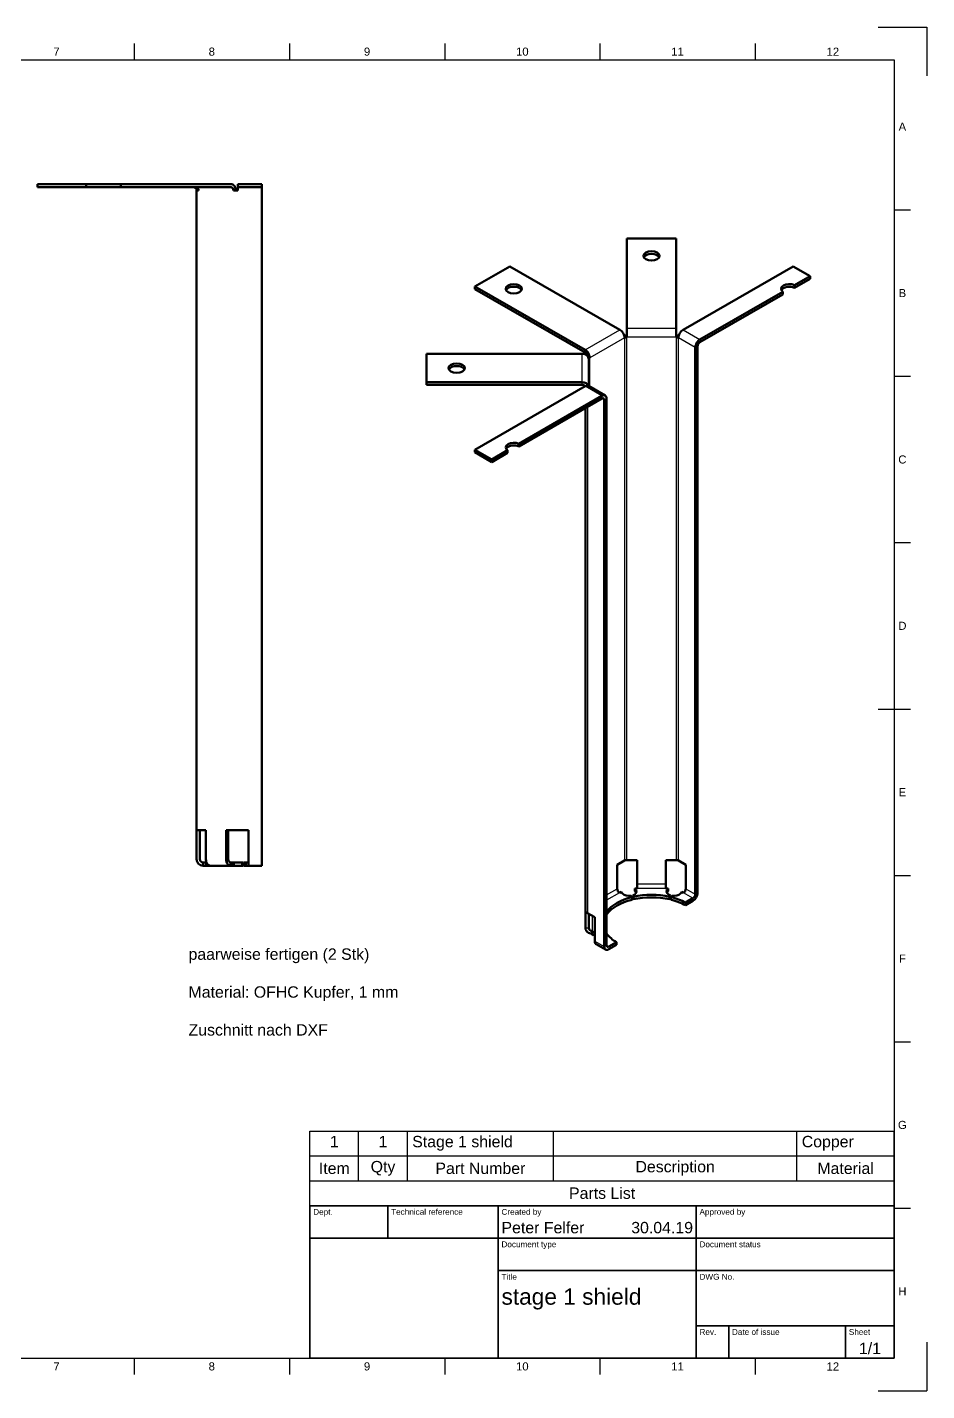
# Model space of a CAD drawing. Header units: millimetres. Extents: x 0 to 594, y 0 to 420.
# Drawn here: x 316.9 to 594, y 0 to 420 of the extents above; entities that cross this region are included whole.
import ezdxf
from ezdxf.enums import TextEntityAlignment as Align

# ---------------------------------------------------------------- set-up
doc = ezdxf.new("R2010")
doc.units = ezdxf.units.MM
doc.header["$LTSCALE"] = 0.75
for name, color, linetype, lineweight in [('Border', 7, 'Continuous', 25), ('Notes', 7, 'Continuous', 25), ('Parts Lists', 7, 'Continuous', 25), ('TitleBlock', 7, 'Continuous', 35), ('Visible', 7, 'Continuous', 50), ('Visible Narrow', 7, 'Continuous', 25)]:
    doc.layers.add(name, color=color, linetype=linetype, lineweight=lineweight)
doc.styles.add('FusionTitle', font='')
doc.styles.get("Standard").update_dxf_attribs({"font": 'arial.ttf'})
doc.styles.get('FusionTitle').set_extended_font_data('Arial Unicode MS')

# ---------------------------------------------------------------- blocks, each defined once
blk = doc.blocks.new('ISO_A2_SHEET')
at = {"layer": 'Border'}
for p, q in [((579, 420), (594, 420)), ((594, 420), (594, 405)), ((349.8333, 415), (349.8333, 410)), ((397.6666, 415), (397.6666, 410)), ((445.4999, 415), (445.4999, 410)), ((493.3332, 415), (493.3332, 410)), ((541.1665, 415), (541.1665, 410)), ((20, 410), (584, 410)), ((584, 410), (584, 10)), ((584, 363.75), (589, 363.75)), ((584, 312.5), (589, 312.5)), ((584, 261.25), (589, 261.25)), ((579, 210), (589, 210)), ((584, 158.75), (589, 158.75)), ((584, 107.5), (589, 107.5)), ((584, 56.25), (589, 56.25)), ((594, 15), (594, 0)), ((20, 10), (584, 10)), ((349.8333, 10), (349.8333, 5)), ((397.6666, 10), (397.6666, 5)), ((445.4999, 10), (445.4999, 5)), ((493.3332, 10), (493.3332, 5)), ((541.1665, 10), (541.1665, 5)), ((579, 0), (594, 0))]:
    blk.add_line(p, q, dxfattribs=at)
at = {"layer": 'Border', "style": 'FusionTitle'}
for s, p in [('7', (325.91665, 412.5)), ('8', (373.74995, 412.5)), ('9', (421.58325, 412.5)), ('10', (469.41655, 412.5)), ('11', (517.24985, 412.5)), ('12', (565.08315, 412.5)), ('A', (586.5, 389.375)), ('B', (586.5, 338.125)), ('C', (586.5, 286.875)), ('D', (586.5, 235.625)), ('E', (586.5, 184.375)), ('F', (586.5, 133.125)), ('G', (586.5, 81.875)), ('H', (586.5, 30.625)), ('7', (325.91665, 7.5)), ('8', (373.74995, 7.5)), ('9', (421.58325, 7.5)), ('10', (469.41655, 7.5)), ('11', (517.24985, 7.5)), ('12', (565.08315, 7.5))]:
    blk.add_text(s, height=2.5, dxfattribs=at).set_placement(p, align=Align.MIDDLE)
blk = doc.blocks.new('ISO_TITLEBLOCK')
at = {"layer": 'TitleBlock'}
for p, q in [((0, 47), (-180, 47)), ((-180, 47), (-180, 0)), ((-156, 37), (-156, 47)), ((-122, 0), (-122, 47)), ((-61, 0), (-61, 47)), ((0, 0), (0, 47)), ((-180, 37), (0, 37)), ((-122, 27), (0, 27)), ((-61, 10), (0, 10)), ((-51, 0), (-51, 10)), ((-15, 0), (-15, 10)), ((-180, 0), (0, 0))]:
    blk.add_line(p, q, dxfattribs=at)
at = {"layer": 'TitleBlock', "style": 'FusionTitle'}
for s, p in [('Dept.', (-179, 46)), ('Technical reference', (-155, 46)), ('Created by', (-121, 46)), ('Approved by', (-60, 46)), ('Document type', (-121, 36)), ('Document status', (-60, 36)), ('Title', (-121, 26)), ('DWG No.', (-60, 26)), ('Rev.', (-60, 9)), ('Date of issue', (-50, 9)), ('Sheet', (-14, 9))]:
    blk.add_text(s, height=1.8, dxfattribs=at).set_placement(p, align=Align.TOP_LEFT)
for tag, p, height in [('DEPT', (-179, 38.5), 3.5), ('TECHNICAL_REFERENCE', (-155, 38.5), 3.5), ('CREATED_BY', (-121, 38.5), 3.5), ('APPROVED_BY', (-60, 38.5), 3.5), ('DOCUMENT_TYPE', (-121, 28.5), 3.5), ('DOCUMENT_STATUS', (-60, 28.5), 3.5), ('TITLE_1', (-121, 16.5), 5), ('TITLE_2', (-121, 9), 5), ('TITLE_3', (-121, 1.5), 5), ('DATE_OF_ISSUE', (-50, 1.5), 3.5)]:
    blk.add_attdef(tag, p, '', height=height, dxfattribs=at)
for tag, p in [('CREATED_DATE', (-62, 38.5)), ('APPROVED_DATE', (-1, 38.5))]:
    blk.add_attdef(tag, text='', height=3.5, dxfattribs=at).set_placement(p, align=Align.RIGHT)
for tag, height, p in [('DRAWING_NUMBER', 5, (-30.5, 16.6)), ('REV', 3.5, (-56, 3.1)), ('SHEET', 3.5, (-7.5, 3.1))]:
    blk.add_attdef(tag, text='', height=height, dxfattribs=at).set_placement(p, align=Align.MIDDLE)
blk = doc.blocks.new('*T8')
at = {"layer": 'Parts Lists', "color": 0, "linetype": 'ByBlock', "lineweight": -2, "transparency": 16777216}
for p, q in [((0, 23), (180, 23)), ((0, 0), (0, 23)), ((15, 7.666667), (15, 23)), ((30, 7.666667), (30, 23)), ((75, 7.666667), (75, 23)), ((150, 7.666667), (150, 23)), ((180, 0), (180, 23)), ((0, 15.333333), (180, 15.333333)), ((0, 7.666667), (180, 7.666667)), ((0, 0), (180, 0))]:
    blk.add_line(p, q, dxfattribs=at)
at = {"layer": 'Parts Lists', "color": 0, "transparency": 16777216, "char_height": 3.5}
for s, insert, width, attachment_point in [('1', (7.5, 21.5), 12, 2), ('1', (22.5, 21.5), 12, 2), ('Stage 1 shield', (31.5, 21.5), 42, 1), ('Copper', (151.5, 21.5), 27, 1), ('Item', (7.5, 11.5), 12, 5), ('Qty', (22.5, 11.5), 12, 5), ('Part Number', (52.5, 11.5), 42, 5), ('Description', (112.5, 11.5), 72, 5), ('Material', (165, 11.5), 27, 5), ('Parts List', (90, 3.833333), 177, 5)]:
    blk.add_mtext(s, dxfattribs=dict(at, insert=insert, width=width, attachment_point=attachment_point))

msp = doc.modelspace()

# ---------------------------------------------------------------- linework, layer by layer
at = {"layer": 'Visible'}
for p, q in [((320.089329, 371.712211), (335.026883, 371.712211)), ((320.089329, 370.712211), (320.089329, 371.712211)), ((320.089329, 370.712211), (335.026883, 370.712211)), ((335.026883, 370.712211), (335.026883, 371.712211)), ((335.026883, 371.712211), (345.761624, 371.712211)), ((345.761624, 370.712211), (335.026883, 370.712211)), ((345.761624, 371.712211), (379.70275, 371.712211)), ((345.761624, 370.712211), (345.761624, 371.712211)), ((345.761624, 370.712211), (379.70275, 370.712211)), ((369.089329, 369.712211), (369.675115, 369.712211)), ((369.089329, 172.712211), (369.089329, 369.712211)), ((380.409856, 369.712211), (381.82407, 369.712211)), ((381.82407, 371.712211), (389.164678, 371.712211)), ((381.82407, 370.712211), (381.82407, 371.712211)), ((389.164678, 370.712211), (381.82407, 370.712211)), ((381.82407, 370.712211), (381.82407, 369.712211)), ((389.164678, 370.712211), (389.164678, 371.712211)), ((389.164678, 369.712211), (389.164678, 370.712211)), ((389.164678, 163.712211), (389.164678, 369.712211)), ((369.675115, 172.712211), (369.089329, 172.712211)), ((369.089329, 163.712211), (369.089329, 172.712211)), ((369.675115, 172.712211), (371.949374, 172.712211)), ((370.089329, 172.712211), (370.089329, 163.712211)), ((371.948614, 163.712211), (371.948614, 172.712211)), ((371.949374, 172.712211), (371.949374, 163.712211)), ((378.135851, 172.712211), (380.409856, 172.712211)), ((378.135851, 163.712211), (378.135851, 172.712211)), ((378.842958, 172.712211), (378.842958, 163.712211)), ((381.82407, 172.712211), (380.409856, 172.712211)), ((381.82407, 172.712211), (385.039999, 172.712211)), ((385.038924, 172.712211), (385.038924, 163.712211)), ((385.039999, 172.712211), (385.039999, 163.712211)), ((371.089329, 162.712211), (372.054241, 162.712211)), ((371.089329, 161.712211), (371.089329, 162.712211)), ((372.054241, 161.712211), (371.089329, 161.712211)), ((372.055413, 162.712211), (372.054241, 162.712211)), ((372.054241, 161.712211), (372.054241, 162.712211)), ((372.054241, 161.712211), (372.055413, 161.712211)), ((372.055413, 162.712211), (372.138842, 162.712211)), ((372.055413, 161.712211), (372.055413, 162.712211)), ((372.811404, 161.712211), (372.055413, 161.712211)), ((372.811404, 161.870965), (372.811404, 161.712211)), ((373.363587, 161.712211), (372.811404, 161.712211)), ((379.550065, 161.712211), (373.363587, 161.712211)), ((379.550065, 162.712211), (380.101995, 162.712211)), ((379.550065, 162.712211), (379.550065, 161.712211)), ((380.101995, 161.712211), (379.550065, 161.712211)), ((380.101995, 162.712211), (380.501674, 162.712211)), ((380.101995, 161.712211), (380.101995, 162.712211)), ((380.501674, 161.712211), (380.101995, 161.712211)), ((380.505526, 162.712211), (380.501674, 162.712211)), ((380.501674, 161.712211), (380.501674, 162.712211)), ((380.501674, 161.712211), (380.505526, 161.712211)), ((380.505526, 161.712211), (380.505526, 162.712211)), ((380.505526, 162.712211), (383.151113, 162.712211)), ((383.151113, 161.712211), (380.505526, 161.712211)), ((383.151113, 162.712211), (383.151113, 161.712211)), ((383.151113, 162.712211), (383.444254, 162.712211)), ((383.151113, 161.712211), (383.444254, 161.712211)), ((383.444254, 161.712211), (383.444254, 162.712211)), ((383.613053, 162.712211), (384.259452, 162.712211)), ((383.613053, 161.712211), (383.613053, 162.712211)), ((384.259452, 161.712211), (383.613053, 161.712211)), ((384.259452, 162.712211), (384.259452, 161.712211)), ((384.259452, 162.712211), (385.039999, 162.712211)), ((385.039999, 161.712211), (384.259452, 161.712211)), ((385.038924, 163.712211), (385.038924, 162.712211)), ((385.039999, 161.712211), (385.039999, 163.712211)), ((389.164678, 161.712211), (385.039999, 161.712211)), ((389.164678, 163.712211), (389.164678, 161.712211))]:
    msp.add_line(p, q, dxfattribs=at)
at = {"layer": 'Visible', "extrusion": (-0.707107, -0.407196, 0.578093)}
for p, q in [((516.804412, 354.944677), (501.623195, 354.944677)), ((501.623195, 354.944677), (501.623195, 327.303316)), ((516.804412, 327.303316), (516.804412, 354.944677)), ((465.560749, 346.342712), (454.826008, 340.160986)), ((499.501875, 326.797318), (465.560749, 346.342712)), ((552.866858, 346.342712), (518.925732, 326.797318)), ((558.057452, 343.353648), (552.866858, 346.342712)), ((553.22234, 340.569292), (558.057452, 343.353648)), ((558.057452, 342.536101), (553.22234, 339.751745)), ((553.22234, 340.569292), (553.22234, 339.751745)), ((558.057452, 342.536101), (558.057452, 343.353648)), ((454.826008, 339.343438), (454.826008, 340.160986)), ((454.826008, 340.160986), (488.767134, 320.615591)), ((454.826008, 339.343438), (488.767134, 319.798044)), ((524.116326, 323.808253), (549.704528, 338.543519)), ((549.704528, 337.725972), (524.116326, 322.990706)), ((549.704528, 337.725972), (549.704528, 338.543519)), ((501.623195, 324.516498), (501.623195, 327.303316)), ((516.804412, 327.303316), (516.804412, 324.516498)), ((439.888454, 319.394004), (439.888454, 310.651723)), ((487.888454, 319.394004), (439.888454, 319.394004)), ((522.702113, 152.94406), (522.702113, 321.358768)), ((523.40922, 153.351256), (523.40922, 321.765963)), ((490.181347, 318.166106), (489.707142, 318.439182)), ((489.888454, 317.75891), (489.888454, 309.45723)), ((439.888454, 309.834176), (439.888454, 310.651723)), ((439.888454, 310.651723), (487.888454, 310.651723)), ((439.888454, 309.834176), (487.888454, 309.834176)), ((488.767134, 309.430136), (454.826008, 289.884741)), ((489.765198, 309.528208), (494.955792, 306.539144)), ((468.369526, 291.705806), (493.957728, 306.441071)), ((468.369526, 290.888259), (493.957728, 305.623524)), ((488.888454, 147.959845), (488.888454, 302.704324)), ((494.664834, 136.798465), (494.664834, 305.213173)), ((495.371941, 137.205661), (495.371941, 305.620369)), ((454.826008, 289.067194), (454.826008, 289.884741)), ((454.826008, 289.884741), (460.016602, 286.895677)), ((468.369526, 291.705806), (468.369526, 290.888259)), ((460.016602, 286.07813), (454.826008, 289.067194)), ((460.016602, 286.895677), (464.851714, 289.680033)), ((460.016602, 286.07813), (464.851714, 288.862486)), ((460.016602, 286.07813), (460.016602, 286.895677)), ((464.851714, 288.862486), (464.851714, 289.680033)), ((498.641576, 161.981244), (500.916089, 163.291048)), ((498.641576, 154.62332), (498.641576, 161.981244)), ((501.623195, 163.459714), (504.838408, 163.459714)), ((504.838408, 163.459714), (504.838408, 156.10179)), ((513.587408, 163.459714), (516.804412, 163.459714)), ((513.587408, 156.10179), (513.587408, 163.459714)), ((517.511519, 163.291048), (519.784764, 161.981973)), ((519.784764, 161.981973), (519.784764, 154.624049)), ((504.838408, 156.10179), (504.838408, 154.708381)), ((513.587408, 154.708381), (513.587408, 156.10179)), ((499.90112, 153.716704), (499.348683, 153.398577)), ((500.3008, 153.161048), (499.90112, 153.716704)), ((503.24338, 152.079715), (502.950238, 152.487256)), ((503.24338, 152.079715), (503.24338, 151.262168)), ((503.412178, 152.597443), (503.705319, 152.189902)), ((503.412178, 152.597443), (503.412178, 151.779895)), ((503.412178, 151.779895), (503.705319, 151.372355)), ((503.705319, 151.372355), (503.705319, 152.189902)), ((504.838408, 154.708381), (504.058578, 154.708381)), ((504.058578, 154.708381), (504.458258, 154.152725)), ((504.058578, 153.890834), (504.058578, 154.708381)), ((504.453982, 153.341123), (504.058578, 153.890834)), ((504.453982, 153.334503), (504.453982, 154.152051)), ((514.36903, 154.708381), (513.587408, 154.708381)), ((513.96935, 154.152725), (514.36903, 154.708381)), ((513.973626, 153.334503), (513.973626, 154.152051)), ((514.36903, 153.890834), (513.973626, 153.341123)), ((514.36903, 154.708381), (514.36903, 153.890834)), ((514.722288, 152.189902), (515.015429, 152.597443)), ((514.722288, 152.189902), (514.722288, 151.372355)), ((515.015429, 151.779895), (514.722288, 151.372355)), ((515.015429, 151.779895), (515.015429, 152.597443)), ((515.477369, 152.487256), (515.184228, 152.079715)), ((515.184228, 151.262168), (515.184228, 152.079715)), ((518.526488, 153.716704), (518.126808, 153.161048)), ((519.077657, 153.399307), (518.526488, 153.716704)), ((519.642155, 150.364401), (521.995006, 151.719317)), ((488.888454, 142.453851), (488.888454, 147.959845)), ((489.47424, 147.145454), (491.748246, 145.835941)), ((495.371941, 147.613037), (495.453206, 147.593653)), ((495.453206, 146.776106), (495.453206, 147.593653)), ((521.995006, 150.90177), (519.642155, 149.546854)), ((519.642155, 150.364401), (519.642155, 149.546854)), ((489.888454, 146.906924), (489.888454, 142.453851)), ((491.748246, 145.835941), (491.748246, 138.478017)), ((495.371941, 146.79549), (495.453206, 146.776106)), ((490.888454, 141.636304), (490.888454, 141.186817)), ((490.888454, 141.186817), (491.748246, 141.391903)), ((490.888454, 140.36927), (490.888454, 141.186817)), ((491.748246, 140.574356), (490.888454, 140.36927)), ((495.453206, 140.717376), (495.371941, 140.697992)), ((492.164395, 137.559241), (495.080984, 135.87969)), ((496.079048, 136.795309), (498.431899, 138.150226)), ((496.079048, 135.977762), (498.431899, 137.332679)), ((498.431899, 137.332679), (498.431899, 138.150226))]:
    msp.add_line(p, q, dxfattribs=at)
at = {"layer": 'Visible', "extrusion": (0, 0, -1)}
for centre, radius, start, end in [((-368.089329, 369.712211), 1, 90, 180), ((-371.089329, 163.712211), 2, 270, 0)]:
    msp.add_arc(centre, radius, start, end, dxfattribs=at)
at = {"layer": 'Visible'}
msp.add_arc((371.089329, 163.712211), 1, 180, 270, dxfattribs=at)
at = {"layer": 'Visible', "extrusion": (0, 0, -1)}
for centre, major_axis, start_param, end_param in [((368.968008, 369.712211), (0, 1), 0, 1.5707963268), ((379.70275, 369.712211), (0, 2), 0, 1.5707963268), ((379.70275, 369.712211), (0, 1), 0, 1.5707963268), ((373.362827, 163.712211), (0, 2), 4.1887902048, 4.7123889804), ((379.550065, 163.712211), (0, 2), 3.1415926536, 4.7123889804)]:
    msp.add_ellipse(centre, major_axis=major_axis, ratio=0.7071067812, start_param=start_param, end_param=end_param, dxfattribs=at)
at = {"layer": 'Visible', "extrusion": (2e-16, 0, -1)}
for centre, major_axis, ratio, start_param, end_param in [((509.213804, 349.574566), (-2.5, 0), 0.575861701, 1.5707963268, 7.853981634), ((466.787397, 339.454606), (-2.5, 0), 0.575861701, 1.5707963268, 7.853981634), ((501.623195, 323.940636), (2, 0), 0.575861701, 4.2991546967, 4.7123889804), ((521.995006, 152.536864), (0.499032, 0.866583), 0.5780931159, 0.7873318718, 2.3581281986)]:
    msp.add_ellipse(centre, major_axis=major_axis, ratio=ratio, start_param=start_param, end_param=end_param, dxfattribs=at)
at = {"layer": 'Visible'}
for centre, major_axis, ratio, start_param, end_param in [((509.213804, 348.757018), (-2.5, 0), 0.575861701, 3.4294920486, 5.9952859122), ((466.787397, 338.637059), (-2.5, 0), 0.575861701, 3.4294920486, 5.9952859122), ((551.640211, 338.637059), (2.5, 0), 0.575861701, 0.8855655846, 2.8536932586), ((499.501875, 325.162223), (-0.998064, 1.733167), 0.5780931159, 3.9289245254, 5.4997208522), ((501.623195, 323.940636), (-1, 0), 0.575861701, -1.5707963268, -0.7853981634), ((516.804412, 323.940636), (1, 0), 0.575861701, 0.7853981634, 1.5707963268), ((518.925732, 325.162223), (0.998064, 1.733167), 0.5780931159, 0.783464455, 2.3542607818), ((524.116326, 322.173159), (0.998064, 1.733167), 0.5780931159, 0.783464455, 2.3542607818), ((487.888454, 317.75891), (-2, 0), 0.8175471248, 3.1415926536, 4.7123889804), ((524.116326, 322.173159), (0.499032, 0.866583), 0.5780931159, 0.783464455, 2.3542607818), ((449.213804, 314.205316), (-2.5, 0), 0.575861701, 3.4294920486, 5.9952859122), ((490.888454, 317.75891), (-1, 0), 0.575861701, -0.7853981634, 0), ((488.767134, 307.795041), (0.998064, 1.733167), 0.5780931159, 0, 0.783464455), ((493.957728, 304.805977), (0.998064, 1.733167), 0.5780931159, -0.7873318718, 0.783464455), ((493.957728, 304.805977), (0.499032, 0.866583), 0.5780931159, -0.7873318718, 0.783464455), ((466.787397, 289.773574), (-2.5, 0), 0.575861701, 4.0271582381, 5.9952859122), ((373.363587, 163.712211), (0, 2), 0.7071067812, 1.5707963268, 3.1415926536), ((379.550065, 163.712211), (0, 1), 0.7071067812, 1.5707963268, 3.1415926536), ((509.213804, 143.337967), (-15, 0), 0.575861701, -1.1614298067, -0.4093665201), ((509.213804, 144.155514), (-17.999965, 0.000034), 0.5758624554, -1.0530135197, -1.0527672115), ((509.213804, 143.337967), (15, 0), 0.575861701, 1.1947646835, 1.9468279701), ((509.213804, 144.155514), (-17.999837, 0.000077), 0.5758665253, -1.3034201317, -1.3031738217), ((502.325502, 152.91445), (2.25, 0), 0.5758616897, 0.3209702778, 0.3301583051), ((516.102105, 152.91445), (-2.25, 0), 0.5758616953, -0.3301583125, -0.3209702853), ((509.213804, 144.155514), (17.999922, 0.000037), 0.5758640167, 1.3031763943, 1.303422703), ((509.213804, 143.337967), (15, 0), 0.575861701, 0.8020656018, 1.1614298067), ((509.213804, 144.155514), (-18.000016, 0.000016), 0.5758613493, 4.1943630947, 4.194609402), ((490.888454, 147.959845), (-2, 0), 0.575861701, 0, 0.7853981634), ((490.888454, 142.453851), (1, 0), 0.8175471248, 3.1415926536, 4.7123889804), ((493.162459, 139.292408), (0.998064, 1.733167), 0.5780931159, 2.3542607818, 3.1415926536)]:
    msp.add_ellipse(centre, major_axis=major_axis, ratio=ratio, start_param=start_param, end_param=end_param, dxfattribs=at)
at = {"layer": 'Visible', "extrusion": (2e-16, -1e-16, -1)}
for centre, major_axis, start_param, end_param in [((551.640211, 339.454606), (2.5, 0), 2.4563619114, 5.3976197226), ((509.213804, 144.155514), (-15, 0), 1.1947646835, 1.9468279701)]:
    msp.add_ellipse(centre, major_axis=major_axis, ratio=0.575861701, start_param=start_param, end_param=end_param, dxfattribs=at)
at = {"layer": 'Visible', "extrusion": (1e-16, 2e-16, -1)}
msp.add_ellipse((516.804412, 323.940636), major_axis=(2, 0), ratio=0.575861701, start_param=-1.5707963268, end_param=-1.1575620431, dxfattribs=at)
at = {"layer": 'Visible', "extrusion": (1e-16, 0, -1)}
for centre, major_axis, ratio, start_param, end_param in [((488.767134, 318.980497), (-0.998064, 1.733167), 0.5780931159, 0.783464455, 2.3542607818), ((519.077657, 154.216854), (0.499032, 0.866583), 0.5780931159, 0.7873318718, 2.3581281986), ((490.888454, 142.453851), (-2, 0), 0.8175471248, 4.7123889804, 6.2831853072), ((509.213804, 144.155514), (-15, 0), 0.575861701, -0.768730725, -0.4093665201), ((496.079048, 137.612857), (0.998064, 1.733167), 0.5780931159, 2.3581281986, 3.9289245254)]:
    msp.add_ellipse(centre, major_axis=major_axis, ratio=ratio, start_param=start_param, end_param=end_param, dxfattribs=at)
at = {"layer": 'Visible', "extrusion": (1e-16, -1e-16, -1)}
for centre, major_axis, ratio, start_param, end_param in [((488.767134, 318.980497), (-0.499032, 0.866583), 0.5780931159, 0.783464455, 2.1182067017), ((502.325502, 153.731998), (2.25, 0), 0.575861701, 1.2894382594, 2.6863528101), ((516.102105, 153.731998), (2.25, 0), 0.575861701, 2.0748364228, 3.4717509735)]:
    msp.add_ellipse(centre, major_axis=major_axis, ratio=ratio, start_param=start_param, end_param=end_param, dxfattribs=at)
at = {"layer": 'Visible', "extrusion": (2e-16, -2e-16, -1)}
msp.add_ellipse((449.213804, 315.022864), major_axis=(-2.5, 0), ratio=0.575861701, start_param=1.5707963268, end_param=7.853981634, dxfattribs=at)
at = {"layer": 'Visible', "extrusion": (2e-16, 1e-16, -1)}
for centre, major_axis, ratio, start_param, end_param in [((487.888454, 309.016629), (-2, 0), 0.8175471248, 1.5707963268, 2.8343242266), ((487.888454, 309.016629), (1, 0), 0.8175471248, -1.5707963268, -0.5210345318), ((501.623195, 162.883853), (-1, 0), 0.575861701, 0.7853981634, 1.5707963268), ((502.325502, 153.731998), (2.25, 0), 0.575861701, -0.3301583199, 1.0667562308), ((516.102105, 153.731998), (-2.25, 0), 0.575861701, 3.5968324971, 4.9937470477)]:
    msp.add_ellipse(centre, major_axis=major_axis, ratio=ratio, start_param=start_param, end_param=end_param, dxfattribs=at)
at = {"layer": 'Visible', "extrusion": (1e-16, 1e-16, -1)}
for centre, major_axis, ratio, start_param, end_param in [((466.787397, 290.591121), (2.5, 0), 0.575861701, 2.4563619114, 5.3976197226), ((509.213804, 144.155514), (-15, 0), 0.575861701, 1.9801628469, 2.3395270518), ((521.995006, 152.536864), (0.998064, 1.733167), 0.5780931159, 0.7873318718, 2.3581281986)]:
    msp.add_ellipse(centre, major_axis=major_axis, ratio=ratio, start_param=start_param, end_param=end_param, dxfattribs=at)
at = {"layer": 'Visible', "extrusion": (2e-16, 2e-16, -1)}
for centre, major_axis, start_param, end_param in [((516.804412, 162.883853), (1, 0), -1.5707963268, -0.7853981634), ((509.213804, 144.155514), (15, 0), 3.5509591737, 4.3030224603)]:
    msp.add_ellipse(centre, major_axis=major_axis, ratio=0.575861701, start_param=start_param, end_param=end_param, dxfattribs=at)
at = {"layer": 'Visible', "extrusion": (-1e-16, -2e-16, -1)}
msp.add_ellipse((499.348683, 154.216124), major_axis=(-0.499032, 0.866583), ratio=0.5780931159, start_param=3.9250571086, end_param=5.4958534354, dxfattribs=at)
at = {"layer": 'Visible', "extrusion": (3e-16, -1e-16, -1)}
msp.add_ellipse((496.079048, 137.612857), major_axis=(0.499032, 0.866583), ratio=0.5780931159, start_param=2.3581281986, end_param=3.9289245254, dxfattribs=at)
at = {"layer": 'Visible Narrow', "extrusion": (-0.707107, -0.407196, 0.578093)}
for p, q in [((488.767134, 320.615591), (499.501875, 326.797318)), ((500.916089, 324.347832), (490.181347, 318.166106)), ((500.916089, 324.347832), (500.916089, 163.291048)), ((501.623195, 327.303316), (516.804412, 327.303316)), ((516.804412, 324.516498), (501.623195, 324.516498)), ((501.623195, 163.459714), (501.623195, 324.516498)), ((516.804412, 324.516498), (516.804412, 163.459714)), ((522.702113, 321.358768), (517.511519, 324.347832)), ((517.511519, 163.291048), (517.511519, 324.347832)), ((518.925732, 326.797318), (524.116326, 323.808253)), ((487.888454, 310.651723), (487.888454, 319.394004)), ((488.767134, 319.798044), (488.767134, 320.615591)), ((523.40922, 321.765963), (522.702113, 321.358768)), ((490.181347, 309.288564), (490.181347, 318.166106)), ((487.888454, 309.834176), (487.888454, 310.651723)), ((493.957728, 306.441071), (488.767134, 309.430136)), ((489.47424, 303.041656), (489.47424, 147.145454)), ((494.664834, 305.213173), (493.954988, 305.621946)), ((493.957728, 305.623524), (493.957728, 306.441071)), ((504.838408, 156.10179), (513.587408, 156.10179)), ((495.371941, 152.740462), (498.641576, 154.62332)), ((499.348683, 153.398577), (495.371941, 151.108524)), ((513.587408, 154.708381), (504.838408, 154.708381)), ((521.995006, 151.719317), (519.077657, 153.399307)), ((519.784764, 154.624049), (522.702113, 152.94406)), ((521.995006, 150.90177), (521.995006, 151.719317)), ((490.888454, 146.331062), (490.888454, 141.636304)), ((489.888454, 142.453851), (488.888454, 142.453851)), ((491.748246, 138.478017), (494.664834, 136.798465)), ((494.664834, 136.798465), (495.371941, 137.205661)), ((495.371946, 137.202502), (496.079048, 136.795309))]:
    msp.add_line(p, q, dxfattribs=at)

# ---------------------------------------------------------------- block references
msp.add_blockref('*T8', (404, 57))
at = {"layer": 'Border'}
msp.add_blockref('ISO_A2_SHEET', (0, 0), dxfattribs=at)
at = {"layer": 'TitleBlock'}
msp.add_blockref('ISO_TITLEBLOCK', (584, 10), dxfattribs=at).add_auto_attribs({'CREATED_DATE': '30.04.19', 'SHEET': '1/1', 'TITLE_1': 'stage 1 shield', 'CREATED_BY': 'Peter Felfer'})

# ---------------------------------------------------------------- texts
at = {"layer": 'Notes', "insert": (366.586927, 136.243137), "char_height": 3.5, "attachment_point": 1}
msp.add_mtext_dynamic_manual_height_columns('paarweise fertigen (2 Stk)\\P\\PMaterial: OFHC Kupfer, 1 mm\\P\\PZuschnitt nach DXF', width=70.981767, gutter_width=17.5, heights=[0], dxfattribs=at)

doc.saveas('drawing.dxf')
